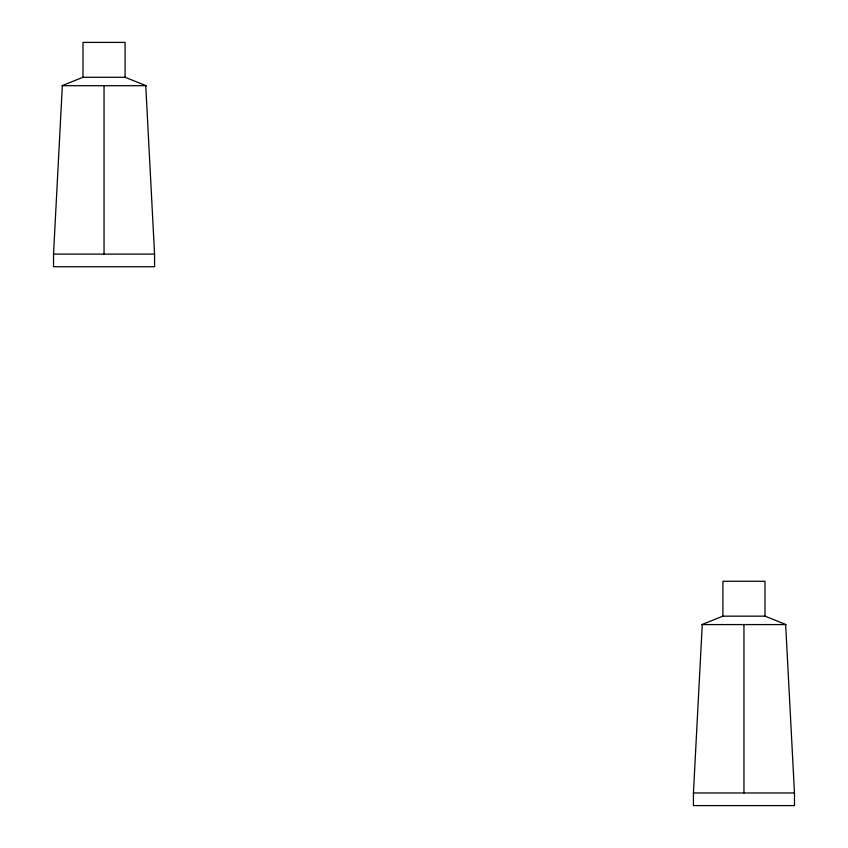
<?xml version="1.0" encoding="UTF-8"?>
<svg xmlns="http://www.w3.org/2000/svg" width="848" height="848" viewBox="0 0 848 848"><rect width="100%" height="100%" fill="white"/><g stroke="black" fill="none" stroke-linecap="round" stroke-linejoin="round"><path stroke-width="1.27" d="M145.75 85.701L154.569 254.103L154.569 266.728L53.53 266.728L53.53 254.103L62.339 85.701M785.661 624.573L794.47 792.975L794.47 805.6L693.431 805.6L693.431 792.975L702.25 624.573M146.142 85.701L125.091 77.285L82.998 77.285L61.946 85.701L146.068 85.701M722.909 616.157L701.858 624.573L786.054 624.573L765.002 616.157L722.909 616.157L722.909 581.272L765.002 581.272L765.002 616.157M53.53 254.103L154.569 254.103M693.431 792.975L794.47 792.975M743.95 624.573L743.95 792.975M125.091 77.285L125.091 42.4L82.998 42.4L82.998 77.285M104.05 85.701L104.05 254.103"/></g></svg>
